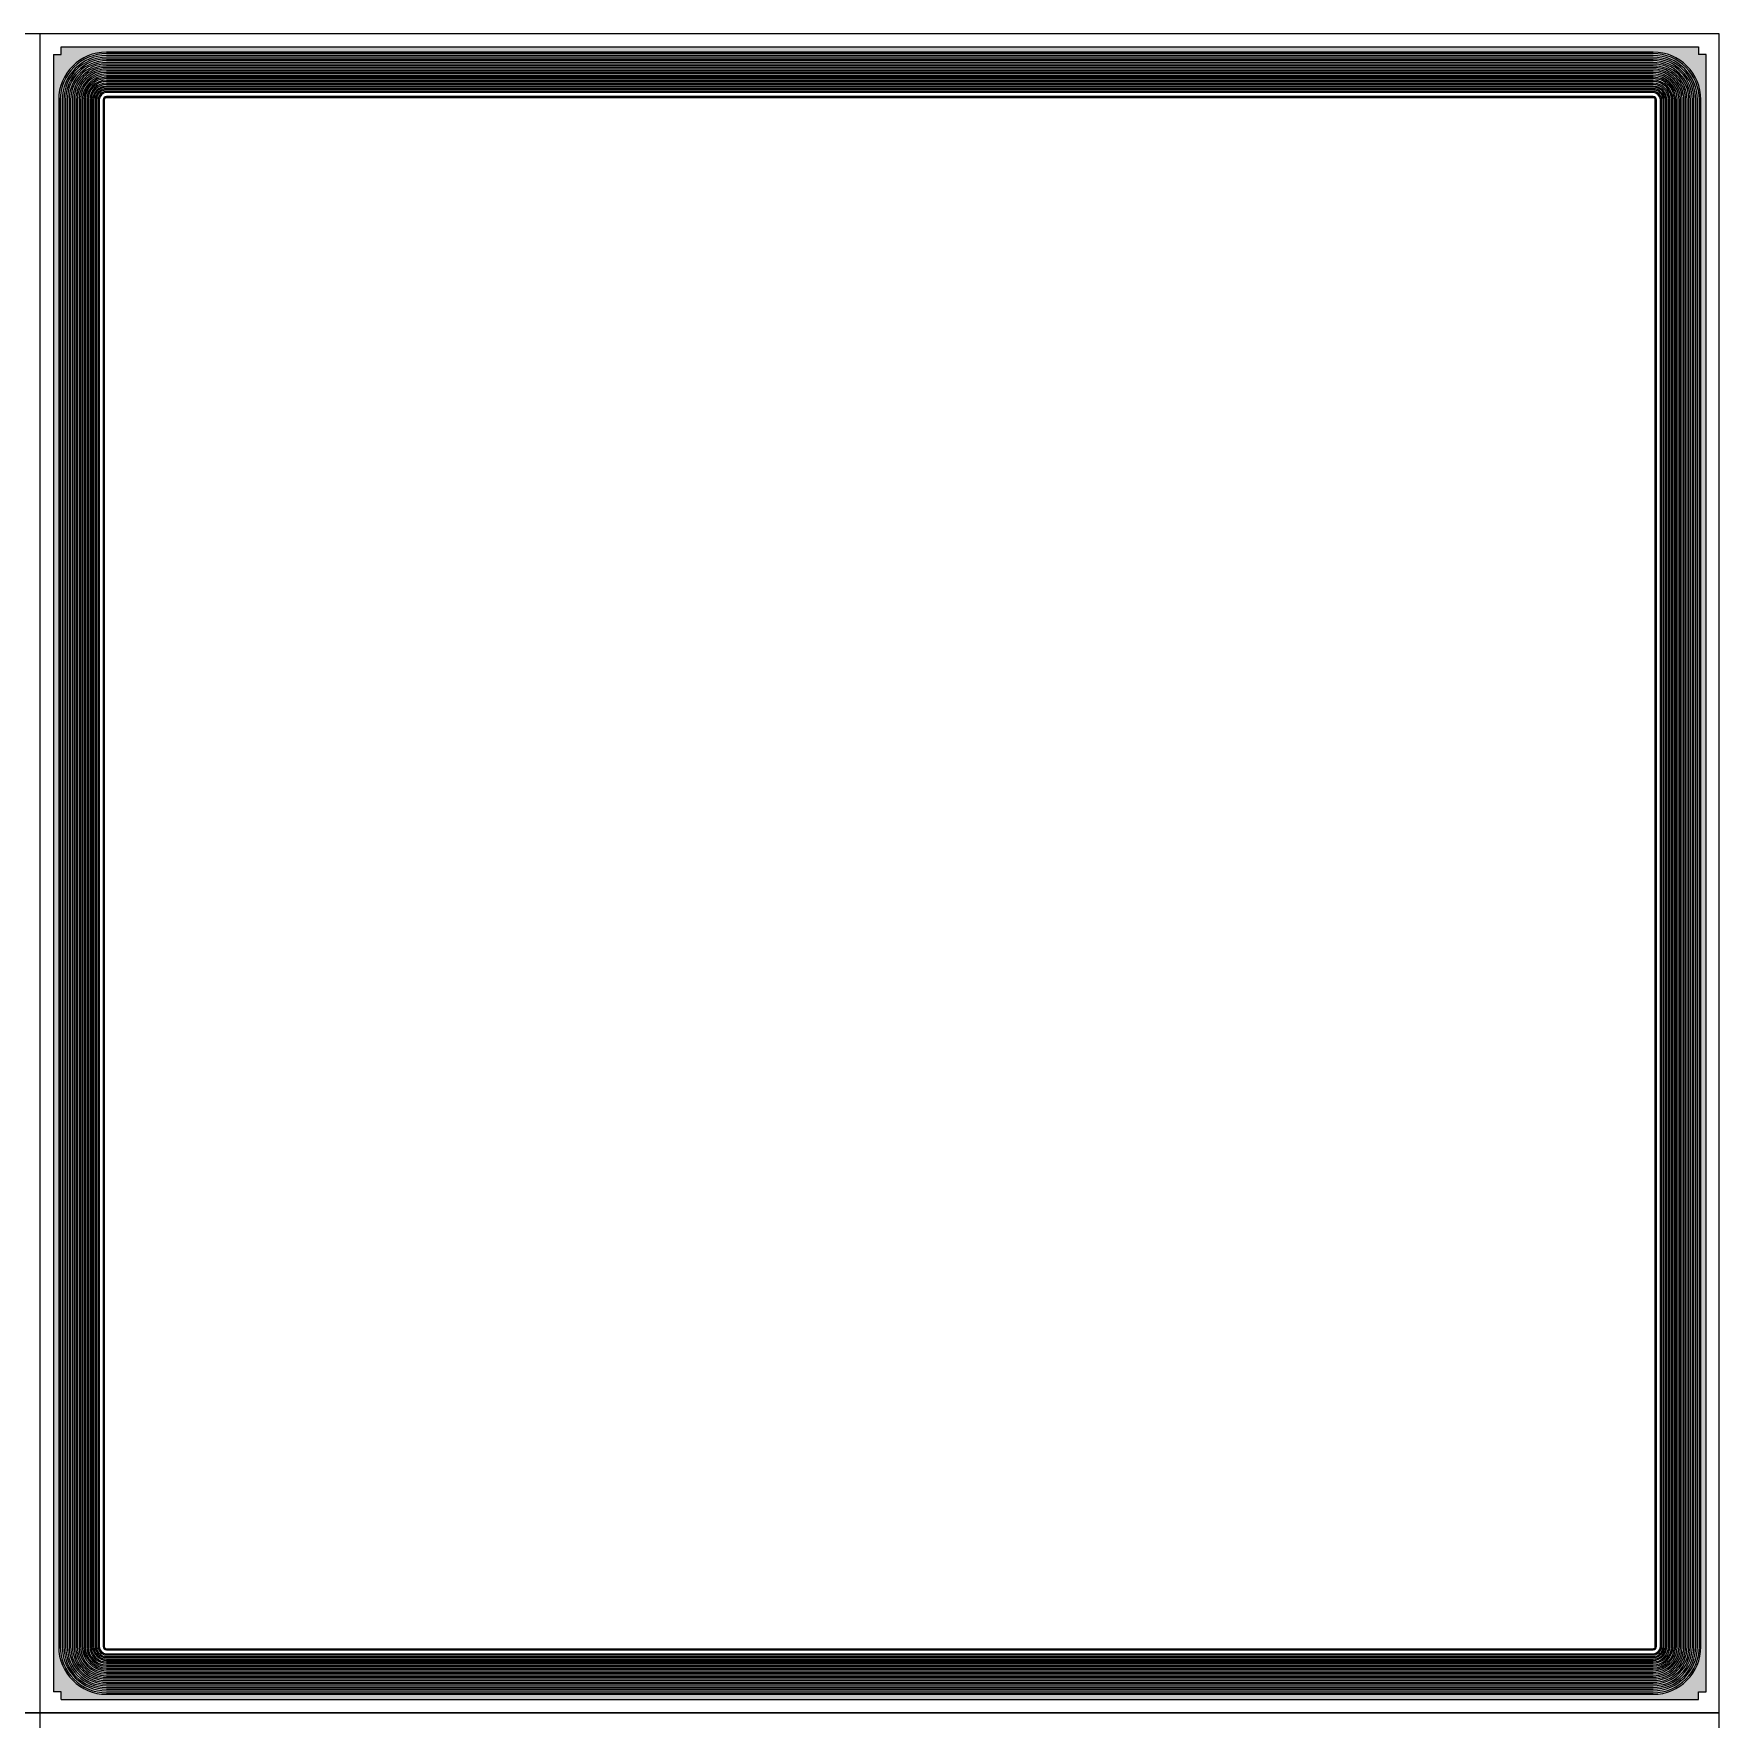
# Model space of a CAD drawing. Header units: millimetres. Extents: x -75 to 75, y -75 to 75.
# Drawn here: x -0.09 to 21.65, y -0.09 to 21.65 of the extents above; entities that cross this region are included whole.
import ezdxf

# ---------------------------------------------------------------- set-up
doc = ezdxf.new("R2010")
doc.units = ezdxf.units.MM
doc.layers.add('400AMET#2', color=9, linetype='Continuous')

msp = doc.modelspace()

# ---------------------------------------------------------------- hatches: boundary and pattern name
at = {"layer": '400AMET#2'}
h = msp.add_hatch(color=256, dxfattribs=at)
h.dxf.hatch_style = 1
h.paths.add_polyline_path([(0.27, 21.48), (0.27, 21.38), (0.17, 21.38), (0.17, 0.27), (0.27, 0.27), (0.27, 0.17), (21.38, 0.17), (21.38, 0.27), (21.48, 0.27), (21.48, 21.38), (21.38, 21.38), (21.38, 21.48)])
h.paths.add_polyline_path([(0.853, 21.413), (20.797, 21.413, -0.414214), (21.413, 20.797), (21.413, 0.853, -0.414214), (20.797, 0.237), (0.853, 0.237, -0.414214), (0.237, 0.853), (0.237, 20.797, -0.414214)], flags=16)
h.paths.add_polyline_path([(0.853, 21.393), (20.797, 21.393, -0.414214), (21.393, 20.797), (21.393, 0.853, -0.414214), (20.797, 0.257), (0.853, 0.257, -0.414214), (0.257, 0.853), (0.257, 20.797, -0.414214)], flags=0)
h.paths.add_polyline_path([(0.853, 21.367), (20.797, 21.367, -0.414214), (21.367, 20.797), (21.367, 0.853, -0.414214), (20.797, 0.283), (0.853, 0.283, -0.414214), (0.283, 0.853), (0.283, 20.797, -0.414214)], flags=0)
h.paths.add_polyline_path([(0.853, 21.347), (20.797, 21.347, -0.414214), (21.347, 20.797), (21.347, 0.853, -0.414214), (20.797, 0.303), (0.853, 0.303, -0.414214), (0.303, 0.853), (0.303, 20.797, -0.414214)], flags=0)
h.paths.add_polyline_path([(0.853, 21.323), (20.797, 21.323, -0.414214), (21.323, 20.797), (21.323, 0.853, -0.414214), (20.797, 0.327), (0.853, 0.327, -0.414214), (0.327, 0.853), (0.327, 20.797, -0.414214)], flags=0)
h.paths.add_polyline_path([(0.853, 21.303), (20.797, 21.303, -0.414214), (21.303, 20.797), (21.303, 0.853, -0.414214), (20.797, 0.347), (0.853, 0.347, -0.414214), (0.347, 0.853), (0.347, 20.797, -0.414214)], flags=0)
h.paths.add_polyline_path([(0.853, 21.279), (20.797, 21.279, -0.414214), (21.279, 20.797), (21.279, 0.853, -0.414214), (20.797, 0.371), (0.853, 0.371, -0.414214), (0.371, 0.853), (0.371, 20.797, -0.414214)], flags=0)
h.paths.add_polyline_path([(0.853, 21.259), (20.797, 21.259, -0.414214), (21.259, 20.797), (21.259, 0.853, -0.414214), (20.797, 0.391), (0.853, 0.391, -0.414214), (0.391, 0.853), (0.391, 20.797, -0.414214)], flags=0)
h.paths.add_polyline_path([(0.853, 21.235), (20.797, 21.235, -0.414214), (21.235, 20.797), (21.235, 0.853, -0.414214), (20.797, 0.415), (0.853, 0.415, -0.414214), (0.415, 0.853), (0.415, 20.797, -0.414214)], flags=0)
h.paths.add_polyline_path([(0.853, 21.215), (20.797, 21.215, -0.414214), (21.215, 20.797), (21.215, 0.853, -0.414214), (20.797, 0.435), (0.853, 0.435, -0.414214), (0.435, 0.853), (0.435, 20.797, -0.414214)], flags=0)
h.paths.add_polyline_path([(0.853, 21.193), (20.797, 21.193, -0.414214), (21.193, 20.797), (21.193, 0.853, -0.414214), (20.797, 0.457), (0.853, 0.457, -0.414214), (0.457, 0.853), (0.457, 20.797, -0.414214)], flags=0)
h.paths.add_polyline_path([(0.853, 21.173), (20.797, 21.173, -0.414214), (21.173, 20.797), (21.173, 0.853, -0.414214), (20.797, 0.477), (0.853, 0.477, -0.414214), (0.477, 0.853), (0.477, 20.797, -0.414214)], flags=0)
h.paths.add_polyline_path([(0.853, 21.151), (20.797, 21.151, -0.414214), (21.151, 20.797), (21.151, 0.853, -0.414214), (20.797, 0.499), (0.853, 0.499, -0.414214), (0.499, 0.853), (0.499, 20.797, -0.414214)], flags=0)
h.paths.add_polyline_path([(0.853, 21.131), (20.797, 21.131, -0.414214), (21.131, 20.797), (21.131, 0.853, -0.414214), (20.797, 0.519), (0.853, 0.519, -0.414214), (0.519, 0.853), (0.519, 20.797, -0.414214)], flags=0)
h.paths.add_polyline_path([(0.853, 21.109), (20.797, 21.109, -0.414214), (21.109, 20.797), (21.109, 0.853, -0.414214), (20.797, 0.541), (0.853, 0.541, -0.414214), (0.541, 0.853), (0.541, 20.797, -0.414214)], flags=0)
h.paths.add_polyline_path([(0.853, 21.089), (20.797, 21.089, -0.414214), (21.089, 20.797), (21.089, 0.853, -0.414214), (20.797, 0.561), (0.853, 0.561, -0.414214), (0.561, 0.853), (0.561, 20.797, -0.414214)], flags=0)
h.paths.add_polyline_path([(0.853, 21.071), (20.797, 21.071, -0.414214), (21.071, 20.797), (21.071, 0.853, -0.414214), (20.797, 0.579), (0.853, 0.579, -0.414214), (0.579, 0.853), (0.579, 20.797, -0.414214)], flags=0)
h.paths.add_polyline_path([(0.853, 21.051), (20.797, 21.051, -0.414214), (21.051, 20.797), (21.051, 0.853, -0.414214), (20.797, 0.599), (0.853, 0.599, -0.414214), (0.599, 0.853), (0.599, 20.797, -0.414214)], flags=0)
h.paths.add_polyline_path([(0.853, 21.033), (20.797, 21.033, -0.414214), (21.033, 20.797), (21.033, 0.853, -0.414214), (20.797, 0.617), (0.853, 0.617, -0.414214), (0.617, 0.853), (0.617, 20.797, -0.414214)], flags=0)
h.paths.add_polyline_path([(0.853, 21.013), (20.797, 21.013, -0.414214), (21.013, 20.797), (21.013, 0.853, -0.414214), (20.797, 0.637), (0.853, 0.637, -0.414214), (0.637, 0.853), (0.637, 20.797, -0.414214)], flags=0)
h.paths.add_polyline_path([(0.853, 20.995), (20.797, 20.995, -0.414214), (20.995, 20.797), (20.995, 0.853, -0.414214), (20.797, 0.655), (0.853, 0.655, -0.414214), (0.655, 0.853), (0.655, 20.797, -0.414214)], flags=0)
h.paths.add_polyline_path([(0.853, 20.975), (20.797, 20.975, -0.414214), (20.975, 20.797), (20.975, 0.853, -0.414214), (20.797, 0.675), (0.853, 0.675, -0.414214), (0.675, 0.853), (0.675, 20.797, -0.414214)], flags=0)
h.paths.add_polyline_path([(0.853, 20.96), (20.797, 20.96, -0.414214), (20.96, 20.797), (20.96, 0.853, -0.414214), (20.797, 0.69), (0.853, 0.69, -0.414214), (0.69, 0.853), (0.69, 20.797, -0.414214)], flags=0)
h.paths.add_polyline_path([(0.853, 20.94), (20.797, 20.94, -0.414214), (20.94, 20.797), (20.94, 0.853, -0.414214), (20.797, 0.71), (0.853, 0.71, -0.414214), (0.71, 0.853), (0.71, 20.797, -0.414214)], flags=0)
h.paths.add_polyline_path([(0.853, 20.925), (20.797, 20.925, -0.414214), (20.925, 20.797), (20.925, 0.853, -0.414214), (20.797, 0.725), (0.853, 0.725, -0.414214), (0.725, 0.853), (0.725, 20.797, -0.414214)], flags=0)
h.paths.add_polyline_path([(0.853, 20.905), (20.797, 20.905, -0.414214), (20.905, 20.797), (20.905, 0.853, -0.414214), (20.797, 0.745), (0.853, 0.745, -0.414214), (0.745, 0.853), (0.745, 20.797, -0.414214)], flags=0)
h.paths.add_polyline_path([(20.89, 20.89), (20.89, 0.76), (0.76, 0.76), (0.76, 20.89)], flags=0)
h.paths.add_polyline_path([(20.84, 20.84), (20.84, 0.81), (0.81, 0.81), (0.81, 20.84)], flags=0)
h.paths.add_polyline_path([(20.825, 20.825), (20.825, 0.825), (0.825, 0.825), (0.825, 20.825)], flags=0)
h.paths.add_polyline_path([(10.9, 20.797), (10.9, 20.647), (10.75, 20.647), (10.75, 20.797), (1.003, 20.797), (1.003, 20.647), (0.853, 20.647), (0.853, 10.9), (1.003, 10.9), (1.003, 10.75), (0.853, 10.75), (0.853, 1.003), (1.003, 1.003), (10.75, 0.853), (10.75, 1.003), (10.9, 1.003), (20.647, 0.853), (20.647, 1.003), (20.797, 1.003), (20.797, 10.75), (20.647, 10.75), (20.647, 10.9), (20.797, 10.9), (20.797, 20.647), (20.647, 20.647), (20.647, 20.797)], flags=0)
h = msp.add_hatch(color=256, dxfattribs=at)
h.dxf.hatch_style = 1
edge = h.paths.add_edge_path()
edge.add_arc((0.853, 0.853), 0.596, 180, 270)
edge.add_line((0.853, 0.257), (20.797, 0.257))
edge.add_arc((20.797, 0.853), 0.596, 270, 360)
edge.add_line((21.393, 0.853), (21.393, 20.797))
edge.add_arc((20.797, 20.797), 0.596, 360, 450)
edge.add_line((20.797, 21.393), (0.853, 21.393))
edge.add_arc((0.853, 20.797), 0.596, 90, 180)
edge.add_line((0.257, 20.797), (0.257, 0.853))
edge = h.paths.add_edge_path(flags=16)
edge.add_arc((0.853, 0.853), 0.57, 180, 270)
edge.add_line((0.853, 0.283), (20.797, 0.283))
edge.add_arc((20.797, 0.853), 0.57, 270, 360)
edge.add_line((21.367, 0.853), (21.367, 20.797))
edge.add_arc((20.797, 20.797), 0.57, 0, 90)
edge.add_line((20.797, 21.367), (0.853, 21.367))
edge.add_arc((0.853, 20.797), 0.57, 90, 180)
edge.add_line((0.283, 20.797), (0.283, 0.853))
h = msp.add_hatch(color=256, dxfattribs=at)
h.dxf.hatch_style = 1
edge = h.paths.add_edge_path()
edge.add_arc((0.853, 20.797), 0.55, 90, 180)
edge.add_line((0.303, 20.797), (0.303, 0.853))
edge.add_arc((0.853, 0.853), 0.55, 180, 270)
edge.add_line((0.853, 0.303), (20.797, 0.303))
edge.add_arc((20.797, 0.853), 0.55, 270, 360)
edge.add_line((21.347, 0.853), (21.347, 20.797))
edge.add_arc((20.797, 20.797), 0.55, 360, 450)
edge.add_line((20.797, 21.347), (0.853, 21.347))
edge = h.paths.add_edge_path(flags=16)
edge.add_arc((0.853, 20.797), 0.526, 90, 180)
edge.add_line((0.327, 20.797), (0.327, 0.853))
edge.add_arc((0.853, 0.853), 0.526, 180, 270)
edge.add_line((0.853, 0.327), (20.797, 0.327))
edge.add_arc((20.797, 0.853), 0.526, 270, 360)
edge.add_line((21.323, 0.853), (21.323, 20.797))
edge.add_arc((20.797, 20.797), 0.526, 360, 450)
edge.add_line((20.797, 21.323), (0.853, 21.323))
h = msp.add_hatch(color=256, dxfattribs=at)
h.dxf.hatch_style = 1
edge = h.paths.add_edge_path()
edge.add_arc((0.853, 0.853), 0.506, 180, 270)
edge.add_line((0.853, 0.347), (20.797, 0.347))
edge.add_arc((20.797, 0.853), 0.506, 270, 360)
edge.add_line((21.303, 0.853), (21.303, 20.797))
edge.add_arc((20.797, 20.797), 0.506, 360, 450)
edge.add_line((20.797, 21.303), (0.853, 21.303))
edge.add_arc((0.853, 20.797), 0.506, 90, 180)
edge.add_line((0.347, 20.797), (0.347, 0.853))
edge = h.paths.add_edge_path(flags=16)
edge.add_arc((0.853, 0.853), 0.482, 180, 270)
edge.add_line((0.853, 0.371), (20.797, 0.371))
edge.add_arc((20.797, 0.853), 0.482, 270, 360)
edge.add_line((21.279, 0.853), (21.279, 20.797))
edge.add_arc((20.797, 20.797), 0.482, 360, 450)
edge.add_line((20.797, 21.279), (0.853, 21.279))
edge.add_arc((0.853, 20.797), 0.482, 90, 180)
edge.add_line((0.371, 20.797), (0.371, 0.853))
h = msp.add_hatch(color=256, dxfattribs=at)
h.dxf.hatch_style = 1
edge = h.paths.add_edge_path()
edge.add_arc((0.853, 20.797), 0.462, 90, 180)
edge.add_line((0.391, 20.797), (0.391, 0.853))
edge.add_arc((0.853, 0.853), 0.462, 180, 270)
edge.add_line((0.853, 0.391), (20.797, 0.391))
edge.add_arc((20.797, 0.853), 0.462, 270, 360)
edge.add_line((21.259, 0.853), (21.259, 20.797))
edge.add_arc((20.797, 20.797), 0.462, 360, 450)
edge.add_line((20.797, 21.259), (0.853, 21.259))
edge = h.paths.add_edge_path(flags=16)
edge.add_arc((0.853, 20.797), 0.438, 90, 180)
edge.add_line((0.415, 20.797), (0.415, 0.853))
edge.add_arc((0.853, 0.853), 0.438, 180, 270)
edge.add_line((0.853, 0.415), (20.797, 0.415))
edge.add_arc((20.797, 0.853), 0.438, 270, 360)
edge.add_line((21.235, 0.853), (21.235, 20.797))
edge.add_arc((20.797, 20.797), 0.438, 360, 450)
edge.add_line((20.797, 21.235), (0.853, 21.235))
h = msp.add_hatch(color=256, dxfattribs=at)
h.dxf.hatch_style = 1
edge = h.paths.add_edge_path()
edge.add_arc((0.853, 0.853), 0.418, 180, 270)
edge.add_line((0.853, 0.435), (20.797, 0.435))
edge.add_arc((20.797, 0.853), 0.418, 270, 360)
edge.add_line((21.215, 0.853), (21.215, 20.797))
edge.add_arc((20.797, 20.797), 0.418, 0, 90)
edge.add_line((20.797, 21.215), (0.853, 21.215))
edge.add_arc((0.853, 20.797), 0.418, 90, 180)
edge.add_line((0.435, 20.797), (0.435, 0.853))
edge = h.paths.add_edge_path(flags=16)
edge.add_arc((0.853, 0.853), 0.396, 180, 270)
edge.add_line((0.853, 0.457), (20.797, 0.457))
edge.add_arc((20.797, 0.853), 0.396, 270, 360)
edge.add_line((21.193, 0.853), (21.193, 20.797))
edge.add_arc((20.797, 20.797), 0.396, 0, 90)
edge.add_line((20.797, 21.193), (0.853, 21.193))
edge.add_arc((0.853, 20.797), 0.396, 90, 180)
edge.add_line((0.457, 20.797), (0.457, 0.853))
h = msp.add_hatch(color=256, dxfattribs=at)
h.dxf.hatch_style = 1
edge = h.paths.add_edge_path(flags=16)
edge.add_arc((20.797, 0.853), 0.354, 270, 360)
edge.add_line((21.151, 0.853), (21.151, 20.797))
edge.add_arc((20.797, 20.797), 0.354, 0, 90)
edge.add_line((20.797, 21.151), (0.853, 21.151))
edge.add_arc((0.853, 20.797), 0.354, 90, 180)
edge.add_line((0.499, 20.797), (0.499, 0.853))
edge.add_arc((0.853, 0.853), 0.354, 180, 270)
edge.add_line((0.853, 0.499), (20.797, 0.499))
edge = h.paths.add_edge_path()
edge.add_arc((20.797, 0.853), 0.376, 270, 360)
edge.add_line((21.173, 0.853), (21.173, 20.797))
edge.add_arc((20.797, 20.797), 0.376, 0, 90)
edge.add_line((20.797, 21.173), (0.853, 21.173))
edge.add_arc((0.853, 20.797), 0.376, 90, 180)
edge.add_line((0.477, 20.797), (0.477, 0.853))
edge.add_arc((0.853, 0.853), 0.376, 180, 270)
edge.add_line((0.853, 0.477), (20.797, 0.477))
h = msp.add_hatch(color=256, dxfattribs=at)
h.dxf.hatch_style = 1
edge = h.paths.add_edge_path(flags=16)
edge.add_arc((20.797, 20.797), 0.312, 0, 90)
edge.add_line((20.797, 21.109), (0.853, 21.109))
edge.add_arc((0.853, 20.797), 0.312, 90, 180)
edge.add_line((0.541, 20.797), (0.541, 0.853))
edge.add_arc((0.853, 0.853), 0.312, 180, 270)
edge.add_line((0.853, 0.541), (20.797, 0.541))
edge.add_arc((20.797, 0.853), 0.312, 270, 360)
edge.add_line((21.109, 0.853), (21.109, 20.797))
edge = h.paths.add_edge_path()
edge.add_arc((20.797, 20.797), 0.334, 0, 90)
edge.add_line((20.797, 21.131), (0.853, 21.131))
edge.add_arc((0.853, 20.797), 0.334, 90, 180)
edge.add_line((0.519, 20.797), (0.519, 0.853))
edge.add_arc((0.853, 0.853), 0.334, 180, 270)
edge.add_line((0.853, 0.519), (20.797, 0.519))
edge.add_arc((20.797, 0.853), 0.334, 270, 360)
edge.add_line((21.131, 0.853), (21.131, 20.797))
h = msp.add_hatch(color=256, dxfattribs=at)
h.dxf.hatch_style = 1
edge = h.paths.add_edge_path(flags=16)
edge.add_arc((20.797, 0.853), 0.274, 270, 360)
edge.add_line((21.071, 0.853), (21.071, 20.797))
edge.add_arc((20.797, 20.797), 0.274, 0, 90)
edge.add_line((20.797, 21.071), (0.853, 21.071))
edge.add_arc((0.853, 20.797), 0.274, 90, 180)
edge.add_line((0.579, 20.797), (0.579, 0.853))
edge.add_arc((0.853, 0.853), 0.274, 180, 270)
edge.add_line((0.853, 0.579), (20.797, 0.579))
edge = h.paths.add_edge_path()
edge.add_arc((20.797, 0.853), 0.292, 270, 360)
edge.add_line((21.089, 0.853), (21.089, 20.797))
edge.add_arc((20.797, 20.797), 0.292, 0, 90)
edge.add_line((20.797, 21.089), (0.853, 21.089))
edge.add_arc((0.853, 20.797), 0.292, 90, 180)
edge.add_line((0.561, 20.797), (0.561, 0.853))
edge.add_arc((0.853, 0.853), 0.292, 180, 270)
edge.add_line((0.853, 0.561), (20.797, 0.561))
h = msp.add_hatch(color=256, dxfattribs=at)
h.dxf.hatch_style = 1
edge = h.paths.add_edge_path(flags=16)
edge.add_arc((20.797, 20.797), 0.236, 0, 90)
edge.add_line((20.797, 21.033), (0.853, 21.033))
edge.add_arc((0.853, 20.797), 0.236, 90, 180)
edge.add_line((0.617, 20.797), (0.617, 0.853))
edge.add_arc((0.853, 0.853), 0.236, 180, 270)
edge.add_line((0.853, 0.617), (20.797, 0.617))
edge.add_arc((20.797, 0.853), 0.236, 270, 360)
edge.add_line((21.033, 0.853), (21.033, 20.797))
edge = h.paths.add_edge_path()
edge.add_arc((20.797, 20.797), 0.254, 0, 90)
edge.add_line((20.797, 21.051), (0.853, 21.051))
edge.add_arc((0.853, 20.797), 0.254, 90, 180)
edge.add_line((0.599, 20.797), (0.599, 0.853))
edge.add_arc((0.853, 0.853), 0.254, 180, 270)
edge.add_line((0.853, 0.599), (20.797, 0.599))
edge.add_arc((20.797, 0.853), 0.254, 270, 360)
edge.add_line((21.051, 0.853), (21.051, 20.797))
h = msp.add_hatch(color=256, dxfattribs=at)
h.dxf.hatch_style = 1
edge = h.paths.add_edge_path()
edge.add_arc((20.797, 0.853), 0.216, 270, 360)
edge.add_line((21.013, 0.853), (21.013, 20.797))
edge.add_arc((20.797, 20.797), 0.216, 0, 90)
edge.add_line((20.797, 21.013), (0.853, 21.013))
edge.add_arc((0.853, 20.797), 0.216, 90, 180)
edge.add_line((0.637, 20.797), (0.637, 0.853))
edge.add_arc((0.853, 0.853), 0.216, 180, 270)
edge.add_line((0.853, 0.637), (20.797, 0.637))
edge = h.paths.add_edge_path(flags=16)
edge.add_arc((20.797, 0.853), 0.198, 270, 360)
edge.add_line((20.995, 0.853), (20.995, 20.797))
edge.add_arc((20.797, 20.797), 0.198, 0, 90)
edge.add_line((20.797, 20.995), (0.853, 20.995))
edge.add_arc((0.853, 20.797), 0.198, 90, 180)
edge.add_line((0.655, 20.797), (0.655, 0.853))
edge.add_arc((0.853, 0.853), 0.198, 180, 270)
edge.add_line((0.853, 0.655), (20.797, 0.655))
h = msp.add_hatch(color=256, dxfattribs=at)
h.dxf.hatch_style = 1
edge = h.paths.add_edge_path(flags=16)
edge.add_arc((0.853, 0.853), 0.163, 180, 270)
edge.add_line((0.853, 0.69), (20.797, 0.69))
edge.add_arc((20.797, 0.853), 0.163, 270, 360)
edge.add_line((20.96, 0.853), (20.96, 20.797))
edge.add_arc((20.797, 20.797), 0.163, 0, 90)
edge.add_line((20.797, 20.96), (0.853, 20.96))
edge.add_arc((0.853, 20.797), 0.163, 90, 180)
edge.add_line((0.69, 20.797), (0.69, 0.853))
edge = h.paths.add_edge_path()
edge.add_arc((0.853, 0.853), 0.178, 180, 270)
edge.add_line((0.853, 0.675), (20.797, 0.675))
edge.add_arc((20.797, 0.853), 0.178, 270, 360)
edge.add_line((20.975, 0.853), (20.975, 20.797))
edge.add_arc((20.797, 20.797), 0.178, 0, 90)
edge.add_line((20.797, 20.975), (0.853, 20.975))
edge.add_arc((0.853, 20.797), 0.178, 90, 180)
edge.add_line((0.675, 20.797), (0.675, 0.853))
h = msp.add_hatch(color=256, dxfattribs=at)
h.dxf.hatch_style = 1
edge = h.paths.add_edge_path()
edge.add_line((0.71, 20.797), (0.71, 0.853))
edge.add_arc((0.853, 0.853), 0.143, 180, 270)
edge.add_line((0.853, 0.71), (20.797, 0.71))
edge.add_arc((20.797, 0.853), 0.143, 270, 360)
edge.add_line((20.94, 0.853), (20.94, 20.797))
edge.add_arc((20.797, 20.797), 0.143, 0, 90)
edge.add_line((20.797, 20.94), (0.853, 20.94))
edge.add_arc((0.853, 20.797), 0.143, 90, 180)
edge = h.paths.add_edge_path(flags=16)
edge.add_line((0.725, 20.797), (0.725, 0.853))
edge.add_arc((0.853, 0.853), 0.128, 180, 270)
edge.add_line((0.853, 0.725), (20.797, 0.725))
edge.add_arc((20.797, 0.853), 0.128, 270, 360)
edge.add_line((20.925, 0.853), (20.925, 20.797))
edge.add_arc((20.797, 20.797), 0.128, 0, 90)
edge.add_line((20.797, 20.925), (0.853, 20.925))
edge.add_arc((0.853, 20.797), 0.128, 90, 180)
h = msp.add_hatch(color=256, dxfattribs=at)
h.dxf.hatch_style = 1
edge = h.paths.add_edge_path(flags=16)
edge.add_arc((0.853, 0.853), 0.093, 180, 270)
edge.add_line((0.853, 0.76), (20.797, 0.76))
edge.add_arc((20.797, 0.853), 0.093, 270, 360)
edge.add_line((20.89, 0.853), (20.89, 20.797))
edge.add_arc((20.797, 20.797), 0.093, 0, 90)
edge.add_line((20.797, 20.89), (0.853, 20.89))
edge.add_arc((0.853, 20.797), 0.093, 90, 180)
edge.add_line((0.76, 20.797), (0.76, 0.853))
edge = h.paths.add_edge_path()
edge.add_arc((0.853, 0.853), 0.108, 180, 270)
edge.add_line((0.853, 0.745), (20.797, 0.745))
edge.add_arc((20.797, 0.853), 0.108, 270, 360)
edge.add_line((20.905, 0.853), (20.905, 20.797))
edge.add_arc((20.797, 20.797), 0.108, 0, 90)
edge.add_line((20.797, 20.905), (0.853, 20.905))
edge.add_arc((0.853, 20.797), 0.108, 90, 180)
edge.add_line((0.745, 20.797), (0.745, 0.853))
h = msp.add_hatch(color=256, dxfattribs=at)
h.dxf.hatch_style = 1
edge = h.paths.add_edge_path(flags=16)
edge.add_arc((0.853, 20.797), 0.028, 90, 180)
edge.add_line((0.825, 20.797), (0.825, 0.853))
edge.add_arc((0.853, 0.853), 0.028, 180, 270)
edge.add_line((0.853, 0.825), (20.797, 0.825))
edge.add_arc((20.797, 0.853), 0.028, 270, 360)
edge.add_line((20.825, 0.853), (20.825, 20.797))
edge.add_arc((20.797, 20.797), 0.028, 0, 90)
edge.add_line((20.797, 20.825), (0.853, 20.825))
edge = h.paths.add_edge_path()
edge.add_arc((0.853, 20.797), 0.043, 90, 180)
edge.add_line((0.81, 20.797), (0.81, 0.853))
edge.add_arc((0.853, 0.853), 0.043, 180, 270)
edge.add_line((0.853, 0.81), (20.797, 0.81))
edge.add_arc((20.797, 0.853), 0.043, 270, 360)
edge.add_line((20.84, 0.853), (20.84, 20.797))
edge.add_arc((20.797, 20.797), 0.043, 0, 90)
edge.add_line((20.797, 20.84), (0.853, 20.84))

# ---------------------------------------------------------------- linework, layer by layer
for p, q in [((0, 21.65), (-21.65, 21.65)), ((0, 0), (0, 21.65)), ((21.65, 21.65), (0, 21.65)), ((0, 0), (0, 21.65)), ((21.65, 0), (21.65, 21.65)), ((0, 0), (-21.65, 0)), ((-21.65, 0), (0, 0)), ((0, -21.65), (0, 0)), ((21.65, 0), (0, 0)), ((0, -21.65), (0, 0)), ((0, 0), (21.65, 0)), ((21.65, -21.65), (21.65, 0))]:
    msp.add_line(p, q)
msp.add_circle((0, 0), 75)
for p, q in [((0.17, 21.38), (0.27, 21.38)), ((0.17, 21.38), (0.17, 0.27)), ((0.27, 21.38), (0.27, 21.48)), ((0.27, 21.48), (21.38, 21.48)), ((20.797, 21.413), (0.853, 21.413)), ((20.797, 21.393), (0.853, 21.393)), ((20.797, 21.367), (0.853, 21.367)), ((20.797, 21.347), (0.853, 21.347)), ((20.797, 21.323), (0.853, 21.323)), ((20.797, 21.303), (0.853, 21.303)), ((21.38, 21.48), (21.38, 21.38)), ((21.48, 21.38), (21.38, 21.38)), ((21.48, 0.27), (21.48, 21.38)), ((20.797, 21.279), (0.853, 21.279)), ((20.797, 21.259), (0.853, 21.259)), ((20.797, 21.235), (0.853, 21.235)), ((20.797, 21.215), (0.853, 21.215)), ((20.797, 21.193), (0.853, 21.193)), ((20.797, 21.173), (0.853, 21.173)), ((20.797, 21.151), (0.853, 21.151)), ((20.797, 21.131), (0.853, 21.131)), ((20.797, 21.109), (0.853, 21.109)), ((20.797, 21.089), (0.853, 21.089)), ((20.797, 21.071), (0.853, 21.071)), ((20.797, 21.051), (0.853, 21.051)), ((20.797, 21.033), (0.853, 21.033)), ((20.797, 21.013), (0.853, 21.013)), ((20.797, 20.995), (0.853, 20.995)), ((20.797, 20.975), (0.853, 20.975)), ((20.797, 20.96), (0.853, 20.96)), ((20.797, 20.94), (0.853, 20.94)), ((20.797, 20.925), (0.853, 20.925)), ((20.797, 20.905), (0.853, 20.905)), ((20.797, 20.89), (0.853, 20.89)), ((0.237, 20.797), (0.237, 0.853)), ((0.257, 20.797), (0.257, 0.853)), ((0.283, 20.797), (0.283, 0.853)), ((0.303, 20.797), (0.303, 0.853)), ((0.327, 20.797), (0.327, 0.853)), ((0.347, 20.797), (0.347, 0.853)), ((0.371, 20.797), (0.371, 0.853)), ((0.391, 20.797), (0.391, 0.853)), ((0.415, 20.797), (0.415, 0.853)), ((0.435, 20.797), (0.435, 0.853)), ((0.457, 20.797), (0.457, 0.853)), ((0.477, 20.797), (0.477, 0.853)), ((0.499, 20.797), (0.499, 0.853)), ((0.519, 20.797), (0.519, 0.853)), ((0.541, 20.797), (0.541, 0.853)), ((0.561, 20.797), (0.561, 0.853)), ((0.579, 20.797), (0.579, 0.853)), ((0.599, 20.797), (0.599, 0.853)), ((0.617, 20.797), (0.617, 0.853)), ((0.637, 20.797), (0.637, 0.853)), ((0.655, 20.797), (0.655, 0.853)), ((0.675, 20.797), (0.675, 0.853)), ((0.69, 20.797), (0.69, 0.853)), ((0.71, 20.797), (0.71, 0.853)), ((0.725, 20.797), (0.725, 0.853)), ((0.745, 20.797), (0.745, 0.853)), ((0.76, 20.797), (0.76, 0.853)), ((0.81, 20.797), (0.81, 0.853)), ((0.825, 20.797), (0.825, 0.853)), ((20.797, 20.84), (0.853, 20.84)), ((20.797, 20.825), (0.853, 20.825)), ((20.825, 0.853), (20.825, 20.797)), ((20.84, 0.853), (20.84, 20.797)), ((20.89, 0.853), (20.89, 20.797)), ((20.905, 0.853), (20.905, 20.797)), ((20.925, 0.853), (20.925, 20.797)), ((20.94, 0.853), (20.94, 20.797)), ((20.96, 0.853), (20.96, 20.797)), ((20.975, 0.853), (20.975, 20.797)), ((20.995, 0.853), (20.995, 20.797)), ((21.013, 0.853), (21.013, 20.797)), ((21.033, 0.853), (21.033, 20.797)), ((21.051, 0.853), (21.051, 20.797)), ((21.071, 0.853), (21.071, 20.797)), ((21.089, 0.853), (21.089, 20.797)), ((21.109, 0.853), (21.109, 20.797)), ((21.131, 0.853), (21.131, 20.797)), ((21.151, 0.853), (21.151, 20.797)), ((21.173, 0.853), (21.173, 20.797)), ((21.193, 0.853), (21.193, 20.797)), ((21.215, 0.853), (21.215, 20.797)), ((21.235, 0.853), (21.235, 20.797)), ((21.259, 0.853), (21.259, 20.797)), ((21.279, 0.853), (21.279, 20.797)), ((21.303, 0.853), (21.303, 20.797)), ((21.323, 0.853), (21.323, 20.797)), ((21.347, 0.853), (21.347, 20.797)), ((21.367, 0.853), (21.367, 20.797)), ((21.393, 0.853), (21.393, 20.797)), ((21.413, 0.853), (21.413, 20.797)), ((0.853, 0.825), (20.797, 0.825)), ((0.853, 0.81), (20.797, 0.81)), ((0.853, 0.76), (20.797, 0.76)), ((0.853, 0.745), (20.797, 0.745)), ((0.853, 0.725), (20.797, 0.725)), ((0.853, 0.71), (20.797, 0.71)), ((0.853, 0.69), (20.797, 0.69)), ((0.853, 0.675), (20.797, 0.675)), ((0.853, 0.655), (20.797, 0.655)), ((0.853, 0.637), (20.797, 0.637)), ((0.853, 0.617), (20.797, 0.617)), ((0.853, 0.599), (20.797, 0.599)), ((0.853, 0.579), (20.797, 0.579)), ((0.853, 0.561), (20.797, 0.561)), ((0.853, 0.541), (20.797, 0.541)), ((0.853, 0.519), (20.797, 0.519)), ((0.853, 0.499), (20.797, 0.499)), ((0.853, 0.477), (20.797, 0.477)), ((0.853, 0.457), (20.797, 0.457)), ((0.853, 0.435), (20.797, 0.435)), ((0.27, 0.27), (0.17, 0.27)), ((0.27, 0.17), (0.27, 0.27)), ((0.853, 0.415), (20.797, 0.415)), ((0.853, 0.391), (20.797, 0.391)), ((0.853, 0.371), (20.797, 0.371)), ((0.853, 0.347), (20.797, 0.347)), ((0.853, 0.327), (20.797, 0.327)), ((0.853, 0.303), (20.797, 0.303)), ((0.853, 0.283), (20.797, 0.283)), ((0.853, 0.257), (20.797, 0.257)), ((0.853, 0.237), (20.797, 0.237)), ((21.38, 0.17), (21.38, 0.27)), ((21.38, 0.27), (21.48, 0.27)), ((0.27, 0.17), (21.38, 0.17))]:
    msp.add_line(p, q, dxfattribs=at)
for centre, radius, start, end in [((0.853, 20.797), 0.616, 90, 180), ((0.853, 20.797), 0.596, 90, 180), ((0.853, 20.797), 0.57, 90, 180), ((0.853, 20.797), 0.55, 90, 180), ((0.853, 20.797), 0.526, 90, 180), ((0.853, 20.797), 0.506, 90, 180), ((20.797, 20.797), 0.616, 360, 90), ((20.797, 20.797), 0.596, 360, 90), ((20.797, 20.797), 0.57, 0, 90), ((20.797, 20.797), 0.55, 360, 90), ((20.797, 20.797), 0.526, 360, 90), ((20.797, 20.797), 0.506, 360, 90), ((0.853, 20.797), 0.482, 90, 180), ((0.853, 20.797), 0.462, 90, 180), ((0.853, 20.797), 0.438, 90, 180), ((0.853, 20.797), 0.418, 90, 180), ((0.853, 20.797), 0.396, 90, 180), ((0.853, 20.797), 0.376, 90, 180), ((0.853, 20.797), 0.354, 90, 180), ((0.853, 20.797), 0.334, 90, 180), ((0.853, 20.797), 0.312, 90, 180), ((0.853, 20.797), 0.292, 90, 180), ((20.797, 20.797), 0.482, 360, 90), ((20.797, 20.797), 0.462, 360, 90), ((20.797, 20.797), 0.438, 360, 90), ((20.797, 20.797), 0.418, 0, 90), ((20.797, 20.797), 0.396, 0, 90), ((20.797, 20.797), 0.376, 0, 90), ((20.797, 20.797), 0.354, 0, 90), ((20.797, 20.797), 0.334, 0, 90), ((20.797, 20.797), 0.312, 0, 90), ((20.797, 20.797), 0.292, 0, 90), ((0.853, 20.797), 0.274, 90, 180), ((0.853, 20.797), 0.254, 90, 180), ((0.853, 20.797), 0.236, 90, 180), ((0.853, 20.797), 0.216, 90, 180), ((0.853, 20.797), 0.198, 90, 180), ((0.853, 20.797), 0.178, 90, 180), ((0.853, 20.797), 0.163, 90, 180), ((0.853, 20.797), 0.143, 90, 180), ((0.853, 20.797), 0.128, 90, 180), ((0.853, 20.797), 0.108, 90, 180), ((0.853, 20.797), 0.093, 90, 180), ((20.797, 20.797), 0.274, 0, 90), ((20.797, 20.797), 0.254, 0, 90), ((20.797, 20.797), 0.236, 0, 90), ((20.797, 20.797), 0.216, 0, 90), ((20.797, 20.797), 0.198, 0, 90), ((20.797, 20.797), 0.178, 0, 90), ((20.797, 20.797), 0.163, 0, 90), ((20.797, 20.797), 0.143, 0, 90), ((20.797, 20.797), 0.128, 0, 90), ((20.797, 20.797), 0.108, 0, 90), ((20.797, 20.797), 0.093, 0, 90), ((0.853, 20.797), 0.043, 90, 180), ((0.853, 20.797), 0.028, 90, 180), ((20.797, 20.797), 0.043, 0, 90), ((20.797, 20.797), 0.028, 0, 90), ((0.853, 0.853), 0.616, 180, 270), ((0.853, 0.853), 0.596, 180, 270), ((0.853, 0.853), 0.57, 180, 270), ((0.853, 0.853), 0.55, 180, 270), ((0.853, 0.853), 0.526, 180, 270), ((0.853, 0.853), 0.506, 180, 270), ((0.853, 0.853), 0.482, 180, 270), ((0.853, 0.853), 0.462, 180, 270), ((0.853, 0.853), 0.438, 180, 270), ((0.853, 0.853), 0.418, 180, 270), ((0.853, 0.853), 0.396, 180, 270), ((0.853, 0.853), 0.376, 180, 270), ((0.853, 0.853), 0.354, 180, 270), ((0.853, 0.853), 0.334, 180, 270), ((0.853, 0.853), 0.312, 180, 270), ((0.853, 0.853), 0.292, 180, 270), ((0.853, 0.853), 0.274, 180, 270), ((0.853, 0.853), 0.254, 180, 270), ((0.853, 0.853), 0.236, 180, 270), ((0.853, 0.853), 0.216, 180, 270), ((0.853, 0.853), 0.198, 180, 270), ((0.853, 0.853), 0.178, 180, 270), ((0.853, 0.853), 0.163, 180, 270), ((0.853, 0.853), 0.143, 180, 270), ((0.853, 0.853), 0.128, 180, 270), ((0.853, 0.853), 0.108, 180, 270), ((0.853, 0.853), 0.093, 180, 270), ((0.853, 0.853), 0.043, 180, 270), ((0.853, 0.853), 0.028, 180, 270), ((20.797, 0.853), 0.376, 270, 0), ((20.797, 0.853), 0.312, 270, 0), ((20.797, 0.853), 0.198, 270, 0), ((20.797, 0.853), 0.163, 270, 0), ((20.797, 0.853), 0.108, 270, 0), ((20.797, 0.853), 0.143, 270, 0), ((20.797, 0.853), 0.178, 270, 0), ((20.797, 0.853), 0.216, 270, 0), ((20.797, 0.853), 0.254, 270, 0), ((20.797, 0.853), 0.292, 270, 0), ((20.797, 0.853), 0.334, 270, 0), ((20.797, 0.853), 0.396, 270, 0), ((20.797, 0.853), 0.354, 270, 0), ((20.797, 0.853), 0.274, 270, 0), ((20.797, 0.853), 0.236, 270, 0), ((20.797, 0.853), 0.128, 270, 0), ((20.797, 0.853), 0.093, 270, 0), ((20.797, 0.853), 0.043, 270, 0), ((20.797, 0.853), 0.028, 270, 0), ((20.797, 0.853), 0.418, 270, 0), ((20.797, 0.853), 0.438, 270, 0), ((20.797, 0.853), 0.462, 270, 0), ((20.797, 0.853), 0.482, 270, 0), ((20.797, 0.853), 0.506, 270, 360), ((20.797, 0.853), 0.526, 270, 360), ((20.797, 0.853), 0.55, 270, 0), ((20.797, 0.853), 0.57, 270, 0), ((20.797, 0.853), 0.596, 270, 0), ((20.797, 0.853), 0.616, 270, 0)]:
    msp.add_arc(centre, radius, start, end, dxfattribs=at)

doc.saveas('drawing.dxf')
